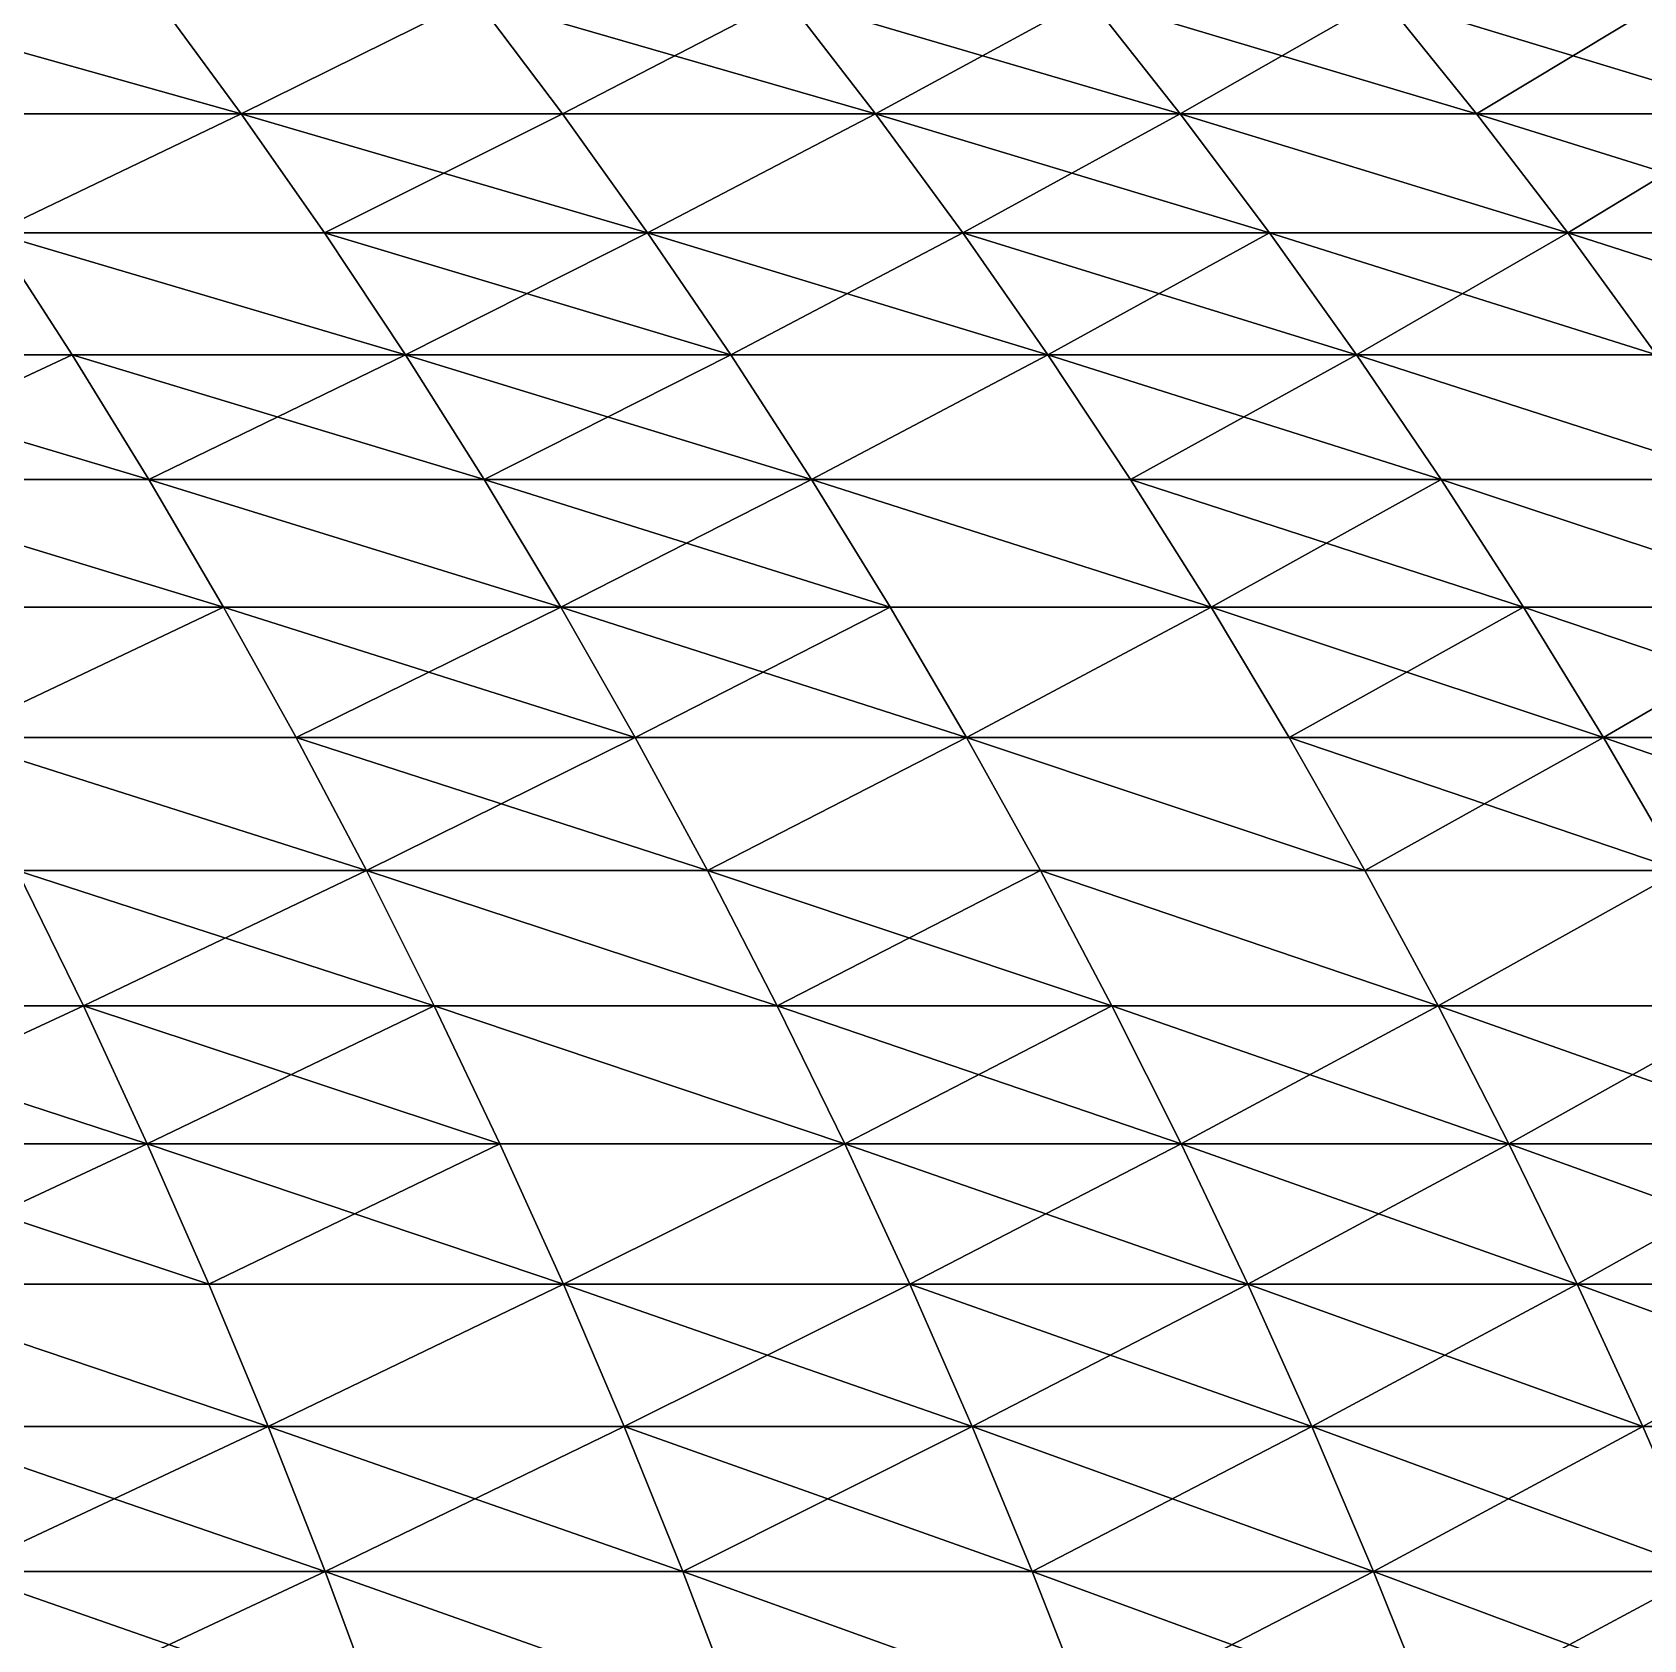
# Model space of a CAD drawing. Header units: millimetres. Extents: x -3250 to 6200, y -3250 to 3250.
# Drawn here: x 5282.4 to 5473.4, y 391.9 to 582.4 of the extents above; entities that cross this region are included whole.
import ezdxf

# ---------------------------------------------------------------- set-up
doc = ezdxf.new("R2010")
doc.units = ezdxf.units.MM
doc.header["$MEASUREMENT"] = 0
doc.layers.add('MESH_3D', color=2, linetype='CONTINUOUS')

msp = doc.modelspace()

# ---------------------------------------------------------------- linework, layer by layer
at = {"layer": 'MESH_3D'}
for points in [[(5258.38, 586.44, 1228.24), (5297.12, 586.44, 1265.08), (5307.21, 572.69, 1254.74)], [(5258.38, 586.44, 1228.24), (5307.21, 572.69, 1254.74), (5268.21, 572.69, 1217.64)], [(5307.21, 572.69, 25445.26), (5258.38, 586.44, 25471.76), (5268.21, 572.69, 25482.36)], [(5297.12, 586.44, 25434.92), (5258.38, 586.44, 25471.76), (5307.21, 572.69, 25445.26)], [(5297.12, 586.44, 1265.08), (5334.92, 586.44, 1302.88), (5307.21, 572.69, 1254.74)], [(5334.92, 586.44, 25397.12), (5297.12, 586.44, 25434.92), (5307.21, 572.69, 25445.26)], [(5307.21, 572.69, 1254.74), (5334.92, 586.44, 1302.88), (5345.26, 572.69, 1292.79)], [(5334.92, 586.44, 25397.12), (5307.21, 572.69, 25445.26), (5345.26, 572.69, 25407.21)], [(5334.92, 586.44, 1302.88), (5382.36, 572.69, 1331.79), (5345.26, 572.69, 1292.79)], [(5334.92, 586.44, 1302.88), (5371.76, 586.44, 1341.62), (5382.36, 572.69, 1331.79)], [(5371.76, 586.44, 25358.38), (5334.92, 586.44, 25397.12), (5345.26, 572.69, 25407.21)], [(5371.76, 586.44, 25358.38), (5345.26, 572.69, 25407.21), (5382.36, 572.69, 25368.21)], [(5371.76, 586.44, 1341.62), (5418.47, 572.69, 1371.69), (5382.36, 572.69, 1331.79)], [(5371.76, 586.44, 1341.62), (5407.63, 586.44, 1381.25), (5418.47, 572.69, 1371.69)], [(5407.63, 586.44, 25318.75), (5371.76, 586.44, 25358.38), (5382.36, 572.69, 25368.21)], [(5407.63, 586.44, 25318.75), (5382.36, 572.69, 25368.21), (5418.47, 572.69, 25328.31)], [(5407.63, 586.44, 1381.25), (5442.51, 586.44, 1421.77), (5453.58, 572.69, 1412.49)], [(5407.63, 586.44, 1381.25), (5453.58, 572.69, 1412.49), (5418.47, 572.69, 1371.69)], [(5442.51, 586.44, 25278.23), (5407.63, 586.44, 25318.75), (5418.47, 572.69, 25328.31)], [(5442.51, 586.44, 25278.23), (5418.47, 572.69, 25328.31), (5453.58, 572.69, 25287.51)], [(5442.51, 586.44, 1421.77), (5487.65, 572.69, 1454.14), (5453.58, 572.69, 1412.49)], [(5442.51, 586.44, 1421.77), (5476.35, 586.44, 1463.15), (5487.65, 572.69, 1454.14)], [(5476.35, 586.44, 25236.85), (5442.51, 586.44, 25278.23), (5453.58, 572.69, 25287.51)], [(5476.35, 586.44, 25236.85), (5453.58, 572.69, 25287.51), (5487.65, 572.69, 25245.86)], [(5268.21, 572.69, 1217.64), (5307.21, 572.69, 1254.74), (5277.81, 558.59, 1207.3)], [(5307.21, 572.69, 25445.26), (5268.21, 572.69, 25482.36), (5277.81, 558.59, 25492.7)], [(5277.81, 558.59, 1207.3), (5307.21, 572.69, 1254.74), (5317.05, 558.59, 1244.64)], [(5307.21, 572.69, 25445.26), (5277.81, 558.59, 25492.7), (5317.05, 558.59, 25455.36)], [(5307.21, 572.69, 1254.74), (5345.26, 572.69, 1292.79), (5355.36, 558.59, 1282.95)], [(5307.21, 572.69, 1254.74), (5355.36, 558.59, 1282.95), (5317.05, 558.59, 1244.64)], [(5345.26, 572.69, 25407.21), (5307.21, 572.69, 25445.26), (5317.05, 558.59, 25455.36)], [(5345.26, 572.69, 25407.21), (5317.05, 558.59, 25455.36), (5355.36, 558.59, 25417.05)], [(5345.26, 572.69, 1292.79), (5382.36, 572.69, 1331.79), (5355.36, 558.59, 1282.95)], [(5382.36, 572.69, 25368.21), (5345.26, 572.69, 25407.21), (5355.36, 558.59, 25417.05)], [(5355.36, 558.59, 1282.95), (5382.36, 572.69, 1331.79), (5392.7, 558.59, 1322.19)], [(5382.36, 572.69, 25368.21), (5355.36, 558.59, 25417.05), (5392.7, 558.59, 25377.81)], [(5382.36, 572.69, 1331.79), (5429.04, 558.59, 1362.36), (5392.7, 558.59, 1322.19)], [(5382.36, 572.69, 1331.79), (5418.47, 572.69, 1371.69), (5429.04, 558.59, 1362.36)], [(5418.47, 572.69, 25328.31), (5382.36, 572.69, 25368.21), (5392.7, 558.59, 25377.81)], [(5418.47, 572.69, 25328.31), (5392.7, 558.59, 25377.81), (5429.04, 558.59, 25337.64)], [(5418.47, 572.69, 1371.69), (5464.38, 558.59, 1403.42), (5429.04, 558.59, 1362.36)], [(5418.47, 572.69, 1371.69), (5453.58, 572.69, 1412.49), (5464.38, 558.59, 1403.42)], [(5464.38, 558.59, 25296.58), (5418.47, 572.69, 25328.31), (5429.04, 558.59, 25337.64)], [(5453.58, 572.69, 25287.51), (5418.47, 572.69, 25328.31), (5464.38, 558.59, 25296.58)], [(5453.58, 572.69, 1412.49), (5498.68, 558.59, 1445.35), (5464.38, 558.59, 1403.42)], [(5453.58, 572.69, 1412.49), (5487.65, 572.69, 1454.14), (5498.68, 558.59, 1445.35)], [(5487.65, 572.69, 25245.86), (5453.58, 572.69, 25287.51), (5464.38, 558.59, 25296.58)], [(5487.65, 572.69, 25245.86), (5464.38, 558.59, 25296.58), (5498.68, 558.59, 25254.65)], [(5246.74, 544.14, 1160.65), (5277.81, 558.59, 1207.3), (5287.16, 544.14, 1197.22)], [(5277.81, 558.59, 25492.7), (5246.74, 544.14, 25539.35), (5287.16, 544.14, 25502.78)], [(5277.81, 558.59, 1207.3), (5326.65, 544.14, 1234.8), (5287.16, 544.14, 1197.22)], [(5277.81, 558.59, 1207.3), (5317.05, 558.59, 1244.64), (5326.65, 544.14, 1234.8)], [(5326.65, 544.14, 25465.2), (5277.81, 558.59, 25492.7), (5287.16, 544.14, 25502.78)], [(5317.05, 558.59, 25455.36), (5277.81, 558.59, 25492.7), (5326.65, 544.14, 25465.2)], [(5317.05, 558.59, 1244.64), (5355.36, 558.59, 1282.95), (5365.2, 544.14, 1273.35)], [(5317.05, 558.59, 1244.64), (5365.2, 544.14, 1273.35), (5326.65, 544.14, 1234.8)], [(5355.36, 558.59, 25417.05), (5317.05, 558.59, 25455.36), (5326.65, 544.14, 25465.2)], [(5355.36, 558.59, 25417.05), (5326.65, 544.14, 25465.2), (5365.2, 544.14, 25426.65)], [(5355.36, 558.59, 1282.95), (5402.78, 544.14, 1312.84), (5365.2, 544.14, 1273.35)], [(5355.36, 558.59, 1282.95), (5392.7, 558.59, 1322.19), (5402.78, 544.14, 1312.84)], [(5392.7, 558.59, 25377.81), (5355.36, 558.59, 25417.05), (5365.2, 544.14, 25426.65)], [(5392.7, 558.59, 25377.81), (5365.2, 544.14, 25426.65), (5402.78, 544.14, 25387.16)], [(5392.7, 558.59, 1322.19), (5429.04, 558.59, 1362.36), (5439.35, 544.14, 1353.26)], [(5392.7, 558.59, 1322.19), (5439.35, 544.14, 1353.26), (5402.78, 544.14, 1312.84)], [(5429.04, 558.59, 25337.64), (5392.7, 558.59, 25377.81), (5402.78, 544.14, 25387.16)], [(5429.04, 558.59, 25337.64), (5402.78, 544.14, 25387.16), (5439.35, 544.14, 25346.74)], [(5429.04, 558.59, 1362.36), (5474.91, 544.14, 1394.58), (5439.35, 544.14, 1353.26)], [(5429.04, 558.59, 1362.36), (5464.38, 558.59, 1403.42), (5474.91, 544.14, 1394.58)], [(5464.38, 558.59, 25296.58), (5429.04, 558.59, 25337.64), (5439.35, 544.14, 25346.74)], [(5464.38, 558.59, 25296.58), (5439.35, 544.14, 25346.74), (5474.91, 544.14, 25305.42)], [(5464.38, 558.59, 1403.42), (5498.68, 558.59, 1445.35), (5509.43, 544.14, 1436.78)], [(5464.38, 558.59, 1403.42), (5509.43, 544.14, 1436.78), (5474.91, 544.14, 1394.58)], [(5498.68, 558.59, 25254.65), (5464.38, 558.59, 25296.58), (5474.91, 544.14, 25305.42)], [(5246.74, 544.14, 1160.65), (5287.16, 544.14, 1197.22), (5255.59, 529.35, 1150.61)], [(5296.26, 529.35, 25512.59), (5246.74, 544.14, 25539.35), (5255.59, 529.35, 25549.39)], [(5287.16, 544.14, 25502.78), (5246.74, 544.14, 25539.35), (5296.26, 529.35, 25512.59)], [(5255.59, 529.35, 1150.61), (5287.16, 544.14, 1197.22), (5296.26, 529.35, 1187.41)], [(5287.16, 544.14, 1197.22), (5326.65, 544.14, 1234.8), (5296.26, 529.35, 1187.41)], [(5336, 529.35, 25474.78), (5287.16, 544.14, 25502.78), (5296.26, 529.35, 25512.59)], [(5326.65, 544.14, 25465.2), (5287.16, 544.14, 25502.78), (5336, 529.35, 25474.78)], [(5296.26, 529.35, 1187.41), (5326.65, 544.14, 1234.8), (5336, 529.35, 1225.22)], [(5326.65, 544.14, 1234.8), (5374.78, 529.35, 1264), (5336, 529.35, 1225.22)], [(5326.65, 544.14, 1234.8), (5365.2, 544.14, 1273.35), (5374.78, 529.35, 1264)], [(5365.2, 544.14, 25426.65), (5326.65, 544.14, 25465.2), (5336, 529.35, 25474.78)], [(5365.2, 544.14, 25426.65), (5336, 529.35, 25474.78), (5374.78, 529.35, 25436)], [(5365.2, 544.14, 1273.35), (5402.78, 544.14, 1312.84), (5374.78, 529.35, 1264)], [(5402.78, 544.14, 25387.16), (5365.2, 544.14, 25426.65), (5374.78, 529.35, 25436)], [(5374.78, 529.35, 1264), (5402.78, 544.14, 1312.84), (5412.59, 529.35, 1303.74)], [(5402.78, 544.14, 25387.16), (5374.78, 529.35, 25436), (5412.59, 529.35, 25396.26)], [(5402.78, 544.14, 1312.84), (5439.35, 544.14, 1353.26), (5449.39, 529.35, 1344.41)], [(5402.78, 544.14, 1312.84), (5449.39, 529.35, 1344.41), (5412.59, 529.35, 1303.74)], [(5439.35, 544.14, 25346.74), (5402.78, 544.14, 25387.16), (5412.59, 529.35, 25396.26)], [(5439.35, 544.14, 25346.74), (5412.59, 529.35, 25396.26), (5449.39, 529.35, 25355.59)], [(5439.35, 544.14, 1353.26), (5474.91, 544.14, 1394.58), (5485.16, 529.35, 1385.98)], [(5439.35, 544.14, 1353.26), (5485.16, 529.35, 1385.98), (5449.39, 529.35, 1344.41)], [(5485.16, 529.35, 25314.02), (5439.35, 544.14, 25346.74), (5449.39, 529.35, 25355.59)], [(5474.91, 544.14, 25305.42), (5439.35, 544.14, 25346.74), (5485.16, 529.35, 25314.02)], [(5255.59, 529.35, 1150.61), (5296.26, 529.35, 1187.41), (5305.11, 514.23, 1177.88)], [(5255.59, 529.35, 1150.61), (5305.11, 514.23, 1177.88), (5264.2, 514.23, 1140.86)], [(5305.11, 514.23, 25522.12), (5255.59, 529.35, 25549.39), (5264.2, 514.23, 25559.14)], [(5296.26, 529.35, 25512.59), (5255.59, 529.35, 25549.39), (5305.11, 514.23, 25522.12)], [(5296.26, 529.35, 1187.41), (5345.08, 514.23, 1215.9), (5305.11, 514.23, 1177.88)], [(5296.26, 529.35, 1187.41), (5336, 529.35, 1225.22), (5345.08, 514.23, 1215.9)], [(5345.08, 514.23, 25484.1), (5296.26, 529.35, 25512.59), (5305.11, 514.23, 25522.12)], [(5336, 529.35, 25474.78), (5296.26, 529.35, 25512.59), (5345.08, 514.23, 25484.1)], [(5336, 529.35, 1225.22), (5384.1, 514.23, 1254.92), (5345.08, 514.23, 1215.9)], [(5336, 529.35, 1225.22), (5374.78, 529.35, 1264), (5384.1, 514.23, 1254.92)], [(5374.78, 529.35, 25436), (5336, 529.35, 25474.78), (5345.08, 514.23, 25484.1)], [(5374.78, 529.35, 25436), (5345.08, 514.23, 25484.1), (5384.1, 514.23, 25445.08)], [(5374.78, 529.35, 1264), (5422.12, 514.23, 1294.89), (5384.1, 514.23, 1254.92)], [(5374.78, 529.35, 1264), (5412.59, 529.35, 1303.74), (5422.12, 514.23, 1294.89)], [(5422.12, 514.23, 25405.11), (5374.78, 529.35, 25436), (5384.1, 514.23, 25445.08)], [(5412.59, 529.35, 25396.26), (5374.78, 529.35, 25436), (5422.12, 514.23, 25405.11)], [(5412.59, 529.35, 1303.74), (5459.14, 514.23, 1335.8), (5422.12, 514.23, 1294.89)], [(5412.59, 529.35, 1303.74), (5449.39, 529.35, 1344.41), (5459.14, 514.23, 1335.8)], [(5449.39, 529.35, 25355.59), (5412.59, 529.35, 25396.26), (5422.12, 514.23, 25405.11)], [(5449.39, 529.35, 25355.59), (5422.12, 514.23, 25405.11), (5459.14, 514.23, 25364.2)], [(5449.39, 529.35, 1344.41), (5495.13, 514.23, 1377.62), (5459.14, 514.23, 1335.8)], [(5449.39, 529.35, 1344.41), (5485.16, 529.35, 1385.98), (5495.13, 514.23, 1377.62)], [(5495.13, 514.23, 25322.38), (5449.39, 529.35, 25355.59), (5459.14, 514.23, 25364.2)], [(5485.16, 529.35, 25314.02), (5449.39, 529.35, 25355.59), (5495.13, 514.23, 25322.38)], [(5264.2, 514.23, 1140.86), (5305.11, 514.23, 1177.88), (5272.56, 498.79, 1131.39)], [(5305.11, 514.23, 25522.12), (5264.2, 514.23, 25559.14), (5272.56, 498.79, 25568.61)], [(5272.56, 498.79, 1131.39), (5305.11, 514.23, 1177.88), (5313.7, 498.79, 1168.62)], [(5305.11, 514.23, 25522.12), (5272.56, 498.79, 25568.61), (5313.7, 498.79, 25531.38)], [(5305.11, 514.23, 1177.88), (5345.08, 514.23, 1215.9), (5313.7, 498.79, 1168.62)], [(5353.9, 498.79, 25493.14), (5305.11, 514.23, 25522.12), (5313.7, 498.79, 25531.38)], [(5345.08, 514.23, 25484.1), (5305.11, 514.23, 25522.12), (5353.9, 498.79, 25493.14)], [(5313.7, 498.79, 1168.62), (5345.08, 514.23, 1215.9), (5353.9, 498.79, 1206.86)], [(5345.08, 514.23, 1215.9), (5393.14, 498.79, 1246.1), (5353.9, 498.79, 1206.86)], [(5345.08, 514.23, 1215.9), (5384.1, 514.23, 1254.92), (5393.14, 498.79, 1246.1)], [(5384.1, 514.23, 25445.08), (5345.08, 514.23, 25484.1), (5353.9, 498.79, 25493.14)], [(5384.1, 514.23, 25445.08), (5353.9, 498.79, 25493.14), (5393.14, 498.79, 25453.9)], [(5384.1, 514.23, 1254.92), (5422.12, 514.23, 1294.89), (5393.14, 498.79, 1246.1)], [(5422.12, 514.23, 25405.11), (5384.1, 514.23, 25445.08), (5393.14, 498.79, 25453.9)], [(5393.14, 498.79, 1246.1), (5422.12, 514.23, 1294.89), (5431.38, 498.79, 1286.3)], [(5422.12, 514.23, 25405.11), (5393.14, 498.79, 25453.9), (5431.38, 498.79, 25413.7)], [(5422.12, 514.23, 1294.89), (5468.61, 498.79, 1327.44), (5431.38, 498.79, 1286.3)], [(5422.12, 514.23, 1294.89), (5459.14, 514.23, 1335.8), (5468.61, 498.79, 1327.44)], [(5459.14, 514.23, 25364.2), (5422.12, 514.23, 25405.11), (5431.38, 498.79, 25413.7)], [(5459.14, 514.23, 25364.2), (5431.38, 498.79, 25413.7), (5468.61, 498.79, 25372.56)], [(5459.14, 514.23, 1335.8), (5504.81, 498.79, 1369.5), (5468.61, 498.79, 1327.44)], [(5459.14, 514.23, 1335.8), (5495.13, 514.23, 1377.62), (5504.81, 498.79, 1369.5)], [(5495.13, 514.23, 25322.38), (5459.14, 514.23, 25364.2), (5468.61, 498.79, 25372.56)], [(5495.13, 514.23, 25322.38), (5468.61, 498.79, 25372.56), (5504.81, 498.79, 25330.5)], [(5272.56, 498.79, 1131.39), (5322.03, 483.04, 1159.65), (5280.66, 483.04, 1122.21)], [(5272.56, 498.79, 1131.39), (5313.7, 498.79, 1168.62), (5322.03, 483.04, 1159.65)], [(5322.03, 483.04, 25540.35), (5272.56, 498.79, 25568.61), (5280.66, 483.04, 25577.79)], [(5313.7, 498.79, 25531.38), (5272.56, 498.79, 25568.61), (5322.03, 483.04, 25540.35)], [(5313.7, 498.79, 1168.62), (5353.9, 498.79, 1206.86), (5362.45, 483.04, 1198.1)], [(5313.7, 498.79, 1168.62), (5362.45, 483.04, 1198.1), (5322.03, 483.04, 1159.65)], [(5353.9, 498.79, 25493.14), (5313.7, 498.79, 25531.38), (5322.03, 483.04, 25540.35)], [(5353.9, 498.79, 25493.14), (5322.03, 483.04, 25540.35), (5362.45, 483.04, 25501.9)], [(5353.9, 498.79, 1206.86), (5393.14, 498.79, 1246.1), (5362.45, 483.04, 1198.1)], [(5393.14, 498.79, 25453.9), (5353.9, 498.79, 25493.14), (5362.45, 483.04, 25501.9)], [(5362.45, 483.04, 1198.1), (5393.14, 498.79, 1246.1), (5401.9, 483.04, 1237.55)], [(5393.14, 498.79, 25453.9), (5362.45, 483.04, 25501.9), (5401.9, 483.04, 25462.45)], [(5393.14, 498.79, 1246.1), (5440.35, 483.04, 1277.97), (5401.9, 483.04, 1237.55)], [(5393.14, 498.79, 1246.1), (5431.38, 498.79, 1286.3), (5440.35, 483.04, 1277.97)], [(5440.35, 483.04, 25422.03), (5393.14, 498.79, 25453.9), (5401.9, 483.04, 25462.45)], [(5431.38, 498.79, 25413.7), (5393.14, 498.79, 25453.9), (5440.35, 483.04, 25422.03)], [(5431.38, 498.79, 1286.3), (5477.79, 483.04, 1319.34), (5440.35, 483.04, 1277.97)], [(5431.38, 498.79, 1286.3), (5468.61, 498.79, 1327.44), (5477.79, 483.04, 1319.34)], [(5468.61, 498.79, 25372.56), (5431.38, 498.79, 25413.7), (5440.35, 483.04, 25422.03)], [(5468.61, 498.79, 25372.56), (5440.35, 483.04, 25422.03), (5477.79, 483.04, 25380.66)], [(5468.61, 498.79, 1327.44), (5514.18, 483.04, 1361.63), (5477.79, 483.04, 1319.34)], [(5468.61, 498.79, 1327.44), (5504.81, 498.79, 1369.5), (5514.18, 483.04, 1361.63)], [(5514.18, 483.04, 25338.37), (5468.61, 498.79, 25372.56), (5477.79, 483.04, 25380.66)], [(5504.81, 498.79, 25330.5), (5468.61, 498.79, 25372.56), (5514.18, 483.04, 25338.37)], [(5245.98, 466.99, 1076.74), (5280.66, 483.04, 1122.21), (5288.5, 466.99, 1113.33)], [(5280.66, 483.04, 25577.79), (5245.98, 466.99, 25623.26), (5288.5, 466.99, 25586.67)], [(5280.66, 483.04, 1122.21), (5330.08, 466.99, 1150.96), (5288.5, 466.99, 1113.33)], [(5280.66, 483.04, 1122.21), (5322.03, 483.04, 1159.65), (5330.08, 466.99, 1150.96)], [(5322.03, 483.04, 25540.35), (5280.66, 483.04, 25577.79), (5288.5, 466.99, 25586.67)], [(5322.03, 483.04, 25540.35), (5288.5, 466.99, 25586.67), (5330.08, 466.99, 25549.04)], [(5322.03, 483.04, 1159.65), (5370.72, 466.99, 1189.62), (5330.08, 466.99, 1150.96)], [(5322.03, 483.04, 1159.65), (5362.45, 483.04, 1198.1), (5370.72, 466.99, 1189.62)], [(5370.72, 466.99, 25510.38), (5322.03, 483.04, 25540.35), (5330.08, 466.99, 25549.04)], [(5362.45, 483.04, 25501.9), (5322.03, 483.04, 25540.35), (5370.72, 466.99, 25510.38)], [(5362.45, 483.04, 1198.1), (5401.9, 483.04, 1237.55), (5410.38, 466.99, 1229.28)], [(5362.45, 483.04, 1198.1), (5410.38, 466.99, 1229.28), (5370.72, 466.99, 1189.62)], [(5401.9, 483.04, 25462.45), (5362.45, 483.04, 25501.9), (5370.72, 466.99, 25510.38)], [(5401.9, 483.04, 25462.45), (5370.72, 466.99, 25510.38), (5410.38, 466.99, 25470.72)], [(5401.9, 483.04, 1237.55), (5440.35, 483.04, 1277.97), (5449.04, 466.99, 1269.92)], [(5401.9, 483.04, 1237.55), (5449.04, 466.99, 1269.92), (5410.38, 466.99, 1229.28)], [(5449.04, 466.99, 25430.08), (5401.9, 483.04, 25462.45), (5410.38, 466.99, 25470.72)], [(5440.35, 483.04, 25422.03), (5401.9, 483.04, 25462.45), (5449.04, 466.99, 25430.08)], [(5440.35, 483.04, 1277.97), (5477.79, 483.04, 1319.34), (5449.04, 466.99, 1269.92)], [(5477.79, 483.04, 25380.66), (5440.35, 483.04, 25422.03), (5449.04, 466.99, 25430.08)], [(5449.04, 466.99, 1269.92), (5477.79, 483.04, 1319.34), (5486.67, 466.99, 1311.5)], [(5477.79, 483.04, 25380.66), (5449.04, 466.99, 25430.08), (5486.67, 466.99, 25388.5)], [(5245.98, 466.99, 1076.74), (5296.07, 450.66, 1104.75), (5253.34, 450.66, 1067.98)], [(5245.98, 466.99, 1076.74), (5288.5, 466.99, 1113.33), (5296.07, 450.66, 1104.75)], [(5288.5, 466.99, 25586.67), (5245.98, 466.99, 25623.26), (5253.34, 450.66, 25632.02)], [(5288.5, 466.99, 25586.67), (5253.34, 450.66, 25632.02), (5296.07, 450.66, 25595.25)], [(5288.5, 466.99, 1113.33), (5330.08, 466.99, 1150.96), (5337.86, 450.66, 1142.58)], [(5288.5, 466.99, 1113.33), (5337.86, 450.66, 1142.58), (5296.07, 450.66, 1104.75)], [(5330.08, 466.99, 25549.04), (5288.5, 466.99, 25586.67), (5296.07, 450.66, 25595.25)], [(5330.08, 466.99, 25549.04), (5296.07, 450.66, 25595.25), (5337.86, 450.66, 25557.42)], [(5330.08, 466.99, 1150.96), (5370.72, 466.99, 1189.62), (5378.71, 450.66, 1181.43)], [(5330.08, 466.99, 1150.96), (5378.71, 450.66, 1181.43), (5337.86, 450.66, 1142.58)], [(5378.71, 450.66, 25518.57), (5330.08, 466.99, 25549.04), (5337.86, 450.66, 25557.42)], [(5370.72, 466.99, 25510.38), (5330.08, 466.99, 25549.04), (5378.71, 450.66, 25518.57)], [(5370.72, 466.99, 1189.62), (5418.57, 450.66, 1221.29), (5378.71, 450.66, 1181.43)], [(5370.72, 466.99, 1189.62), (5410.38, 466.99, 1229.28), (5418.57, 450.66, 1221.29)], [(5410.38, 466.99, 25470.72), (5370.72, 466.99, 25510.38), (5378.71, 450.66, 25518.57)], [(5410.38, 466.99, 25470.72), (5378.71, 450.66, 25518.57), (5418.57, 450.66, 25478.71)], [(5410.38, 466.99, 1229.28), (5449.04, 466.99, 1269.92), (5418.57, 450.66, 1221.29)], [(5457.42, 450.66, 25437.86), (5410.38, 466.99, 25470.72), (5418.57, 450.66, 25478.71)], [(5449.04, 466.99, 25430.08), (5410.38, 466.99, 25470.72), (5457.42, 450.66, 25437.86)], [(5418.57, 450.66, 1221.29), (5449.04, 466.99, 1269.92), (5457.42, 450.66, 1262.14)], [(5449.04, 466.99, 1269.92), (5486.67, 466.99, 1311.5), (5495.25, 450.66, 1303.93)], [(5449.04, 466.99, 1269.92), (5495.25, 450.66, 1303.93), (5457.42, 450.66, 1262.14)], [(5486.67, 466.99, 25388.5), (5449.04, 466.99, 25430.08), (5457.42, 450.66, 25437.86)], [(5486.67, 466.99, 25388.5), (5457.42, 450.66, 25437.86), (5495.25, 450.66, 25396.07)], [(5253.34, 450.66, 1067.98), (5303.36, 434.04, 1096.48), (5260.43, 434.04, 1059.53)], [(5253.34, 450.66, 1067.98), (5296.07, 450.66, 1104.75), (5303.36, 434.04, 1096.48)], [(5296.07, 450.66, 25595.25), (5253.34, 450.66, 25632.02), (5260.43, 434.04, 25640.47)], [(5296.07, 450.66, 25595.25), (5260.43, 434.04, 25640.47), (5303.36, 434.04, 25603.52)], [(5296.07, 450.66, 1104.75), (5337.86, 450.66, 1142.58), (5303.36, 434.04, 1096.48)], [(5345.37, 434.04, 25565.51), (5296.07, 450.66, 25595.25), (5303.36, 434.04, 25603.52)], [(5337.86, 450.66, 25557.42), (5296.07, 450.66, 25595.25), (5345.37, 434.04, 25565.51)], [(5303.36, 434.04, 1096.48), (5337.86, 450.66, 1142.58), (5345.37, 434.04, 1134.49)], [(5337.86, 450.66, 1142.58), (5378.71, 450.66, 1181.43), (5345.37, 434.04, 1134.49)], [(5378.71, 450.66, 25518.57), (5337.86, 450.66, 25557.42), (5345.37, 434.04, 25565.51)], [(5345.37, 434.04, 1134.49), (5378.71, 450.66, 1181.43), (5386.41, 434.04, 1173.54)], [(5378.71, 450.66, 25518.57), (5345.37, 434.04, 25565.51), (5386.41, 434.04, 25526.46)], [(5378.71, 450.66, 1181.43), (5426.46, 434.04, 1213.59), (5386.41, 434.04, 1173.54)], [(5378.71, 450.66, 1181.43), (5418.57, 450.66, 1221.29), (5426.46, 434.04, 1213.59)], [(5418.57, 450.66, 25478.71), (5378.71, 450.66, 25518.57), (5386.41, 434.04, 25526.46)], [(5418.57, 450.66, 25478.71), (5386.41, 434.04, 25526.46), (5426.46, 434.04, 25486.41)], [(5418.57, 450.66, 1221.29), (5465.51, 434.04, 1254.63), (5426.46, 434.04, 1213.59)], [(5418.57, 450.66, 1221.29), (5457.42, 450.66, 1262.14), (5465.51, 434.04, 1254.63)], [(5457.42, 450.66, 25437.86), (5418.57, 450.66, 25478.71), (5426.46, 434.04, 25486.41)], [(5457.42, 450.66, 25437.86), (5426.46, 434.04, 25486.41), (5465.51, 434.04, 25445.37)], [(5457.42, 450.66, 1262.14), (5503.52, 434.04, 1296.64), (5465.51, 434.04, 1254.63)], [(5457.42, 450.66, 1262.14), (5495.25, 450.66, 1303.93), (5503.52, 434.04, 1296.64)], [(5495.25, 450.66, 25396.07), (5457.42, 450.66, 25437.86), (5465.51, 434.04, 25445.37)], [(5495.25, 450.66, 25396.07), (5465.51, 434.04, 25445.37), (5503.52, 434.04, 25403.36)], [(5260.43, 434.04, 1059.53), (5303.36, 434.04, 1096.48), (5310.39, 417.15, 1088.52)], [(5260.43, 434.04, 1059.53), (5310.39, 417.15, 1088.52), (5267.25, 417.15, 1051.4)], [(5310.39, 417.15, 25611.48), (5260.43, 434.04, 25640.47), (5267.25, 417.15, 25648.6)], [(5303.36, 434.04, 25603.52), (5260.43, 434.04, 25640.47), (5310.39, 417.15, 25611.48)], [(5303.36, 434.04, 1096.48), (5345.37, 434.04, 1134.49), (5310.39, 417.15, 1088.52)], [(5345.37, 434.04, 25565.51), (5303.36, 434.04, 25603.52), (5310.39, 417.15, 25611.48)], [(5310.39, 417.15, 1088.52), (5345.37, 434.04, 1134.49), (5352.58, 417.15, 1126.71)], [(5345.37, 434.04, 25565.51), (5310.39, 417.15, 25611.48), (5352.58, 417.15, 25573.29)], [(5345.37, 434.04, 1134.49), (5386.41, 434.04, 1173.54), (5352.58, 417.15, 1126.71)], [(5393.82, 417.15, 25534.06), (5345.37, 434.04, 25565.51), (5352.58, 417.15, 25573.29)], [(5386.41, 434.04, 25526.46), (5345.37, 434.04, 25565.51), (5393.82, 417.15, 25534.06)], [(5352.58, 417.15, 1126.71), (5386.41, 434.04, 1173.54), (5393.82, 417.15, 1165.94)], [(5386.41, 434.04, 1173.54), (5426.46, 434.04, 1213.59), (5434.06, 417.15, 1206.18)], [(5386.41, 434.04, 1173.54), (5434.06, 417.15, 1206.18), (5393.82, 417.15, 1165.94)], [(5426.46, 434.04, 25486.41), (5386.41, 434.04, 25526.46), (5393.82, 417.15, 25534.06)], [(5426.46, 434.04, 25486.41), (5393.82, 417.15, 25534.06), (5434.06, 417.15, 25493.82)], [(5426.46, 434.04, 1213.59), (5465.51, 434.04, 1254.63), (5434.06, 417.15, 1206.18)], [(5473.29, 417.15, 25452.58), (5426.46, 434.04, 25486.41), (5434.06, 417.15, 25493.82)], [(5465.51, 434.04, 25445.37), (5426.46, 434.04, 25486.41), (5473.29, 417.15, 25452.58)], [(5434.06, 417.15, 1206.18), (5465.51, 434.04, 1254.63), (5473.29, 417.15, 1247.42)], [(5465.51, 434.04, 1254.63), (5511.48, 417.15, 1289.61), (5473.29, 417.15, 1247.42)], [(5465.51, 434.04, 1254.63), (5503.52, 434.04, 1296.64), (5511.48, 417.15, 1289.61)], [(5503.52, 434.04, 25403.36), (5465.51, 434.04, 25445.37), (5473.29, 417.15, 25452.58)], [(5503.52, 434.04, 25403.36), (5473.29, 417.15, 25452.58), (5511.48, 417.15, 25410.39)], [(5267.25, 417.15, 1051.4), (5317.13, 400, 1080.89), (5273.8, 400, 1043.6)], [(5267.25, 417.15, 1051.4), (5310.39, 417.15, 1088.52), (5317.13, 400, 1080.89)], [(5310.39, 417.15, 25611.48), (5267.25, 417.15, 25648.6), (5273.8, 400, 25656.4)], [(5310.39, 417.15, 25611.48), (5273.8, 400, 25656.4), (5317.13, 400, 25619.11)], [(5310.39, 417.15, 1088.52), (5352.58, 417.15, 1126.71), (5359.51, 400, 1119.24)], [(5310.39, 417.15, 1088.52), (5359.51, 400, 1119.24), (5317.13, 400, 1080.89)], [(5352.58, 417.15, 25573.29), (5310.39, 417.15, 25611.48), (5317.13, 400, 25619.11)], [(5352.58, 417.15, 25573.29), (5317.13, 400, 25619.11), (5359.51, 400, 25580.76)], [(5352.58, 417.15, 1126.71), (5393.82, 417.15, 1165.94), (5400.93, 400, 1158.65)], [(5352.58, 417.15, 1126.71), (5400.93, 400, 1158.65), (5359.51, 400, 1119.24)], [(5393.82, 417.15, 25534.06), (5352.58, 417.15, 25573.29), (5359.51, 400, 25580.76)], [(5393.82, 417.15, 25534.06), (5359.51, 400, 25580.76), (5400.93, 400, 25541.35)], [(5393.82, 417.15, 1165.94), (5434.06, 417.15, 1206.18), (5441.35, 400, 1199.07)], [(5393.82, 417.15, 1165.94), (5441.35, 400, 1199.07), (5400.93, 400, 1158.65)], [(5434.06, 417.15, 25493.82), (5393.82, 417.15, 25534.06), (5400.93, 400, 25541.35)], [(5434.06, 417.15, 25493.82), (5400.93, 400, 25541.35), (5441.35, 400, 25500.93)], [(5434.06, 417.15, 1206.18), (5480.76, 400, 1240.49), (5441.35, 400, 1199.07)], [(5434.06, 417.15, 1206.18), (5473.29, 417.15, 1247.42), (5480.76, 400, 1240.49)], [(5473.29, 417.15, 25452.58), (5434.06, 417.15, 25493.82), (5441.35, 400, 25500.93)], [(5473.29, 417.15, 25452.58), (5441.35, 400, 25500.93), (5480.76, 400, 25459.51)], [(5473.29, 417.15, 1247.42), (5511.48, 417.15, 1289.61), (5480.76, 400, 1240.49)], [(5511.48, 417.15, 25410.39), (5473.29, 417.15, 25452.58), (5480.76, 400, 25459.51)], [(5273.8, 400, 1043.6), (5323.58, 382.6, 1073.57), (5280.07, 382.6, 1036.12)], [(5273.8, 400, 1043.6), (5317.13, 400, 1080.89), (5323.58, 382.6, 1073.57)], [(5317.13, 400, 25619.11), (5273.8, 400, 25656.4), (5280.07, 382.6, 25663.88)], [(5317.13, 400, 25619.11), (5280.07, 382.6, 25663.88), (5323.58, 382.6, 25626.43)], [(5317.13, 400, 1080.89), (5359.51, 400, 1119.24), (5366.15, 382.6, 1112.09)], [(5317.13, 400, 1080.89), (5366.15, 382.6, 1112.09), (5323.58, 382.6, 1073.57)], [(5366.15, 382.6, 25587.91), (5317.13, 400, 25619.11), (5323.58, 382.6, 25626.43)], [(5359.51, 400, 25580.76), (5317.13, 400, 25619.11), (5366.15, 382.6, 25587.91)], [(5359.51, 400, 1119.24), (5407.74, 382.6, 1151.66), (5366.15, 382.6, 1112.09)], [(5359.51, 400, 1119.24), (5400.93, 400, 1158.65), (5407.74, 382.6, 1151.66)], [(5407.74, 382.6, 25548.34), (5359.51, 400, 25580.76), (5366.15, 382.6, 25587.91)], [(5400.93, 400, 25541.35), (5359.51, 400, 25580.76), (5407.74, 382.6, 25548.34)], [(5400.93, 400, 1158.65), (5441.35, 400, 1199.07), (5448.34, 382.6, 1192.26)], [(5400.93, 400, 1158.65), (5448.34, 382.6, 1192.26), (5407.74, 382.6, 1151.66)], [(5441.35, 400, 25500.93), (5400.93, 400, 25541.35), (5407.74, 382.6, 25548.34)], [(5441.35, 400, 25500.93), (5407.74, 382.6, 25548.34), (5448.34, 382.6, 25507.74)], [(5441.35, 400, 1199.07), (5480.76, 400, 1240.49), (5448.34, 382.6, 1192.26)], [(5487.91, 382.6, 25466.15), (5441.35, 400, 25500.93), (5448.34, 382.6, 25507.74)], [(5480.76, 400, 25459.51), (5441.35, 400, 25500.93), (5487.91, 382.6, 25466.15)], [(5448.34, 382.6, 1192.26), (5480.76, 400, 1240.49), (5487.91, 382.6, 1233.85)]]:
    msp.add_3dface(points, dxfattribs=at)

doc.saveas('drawing.dxf')
